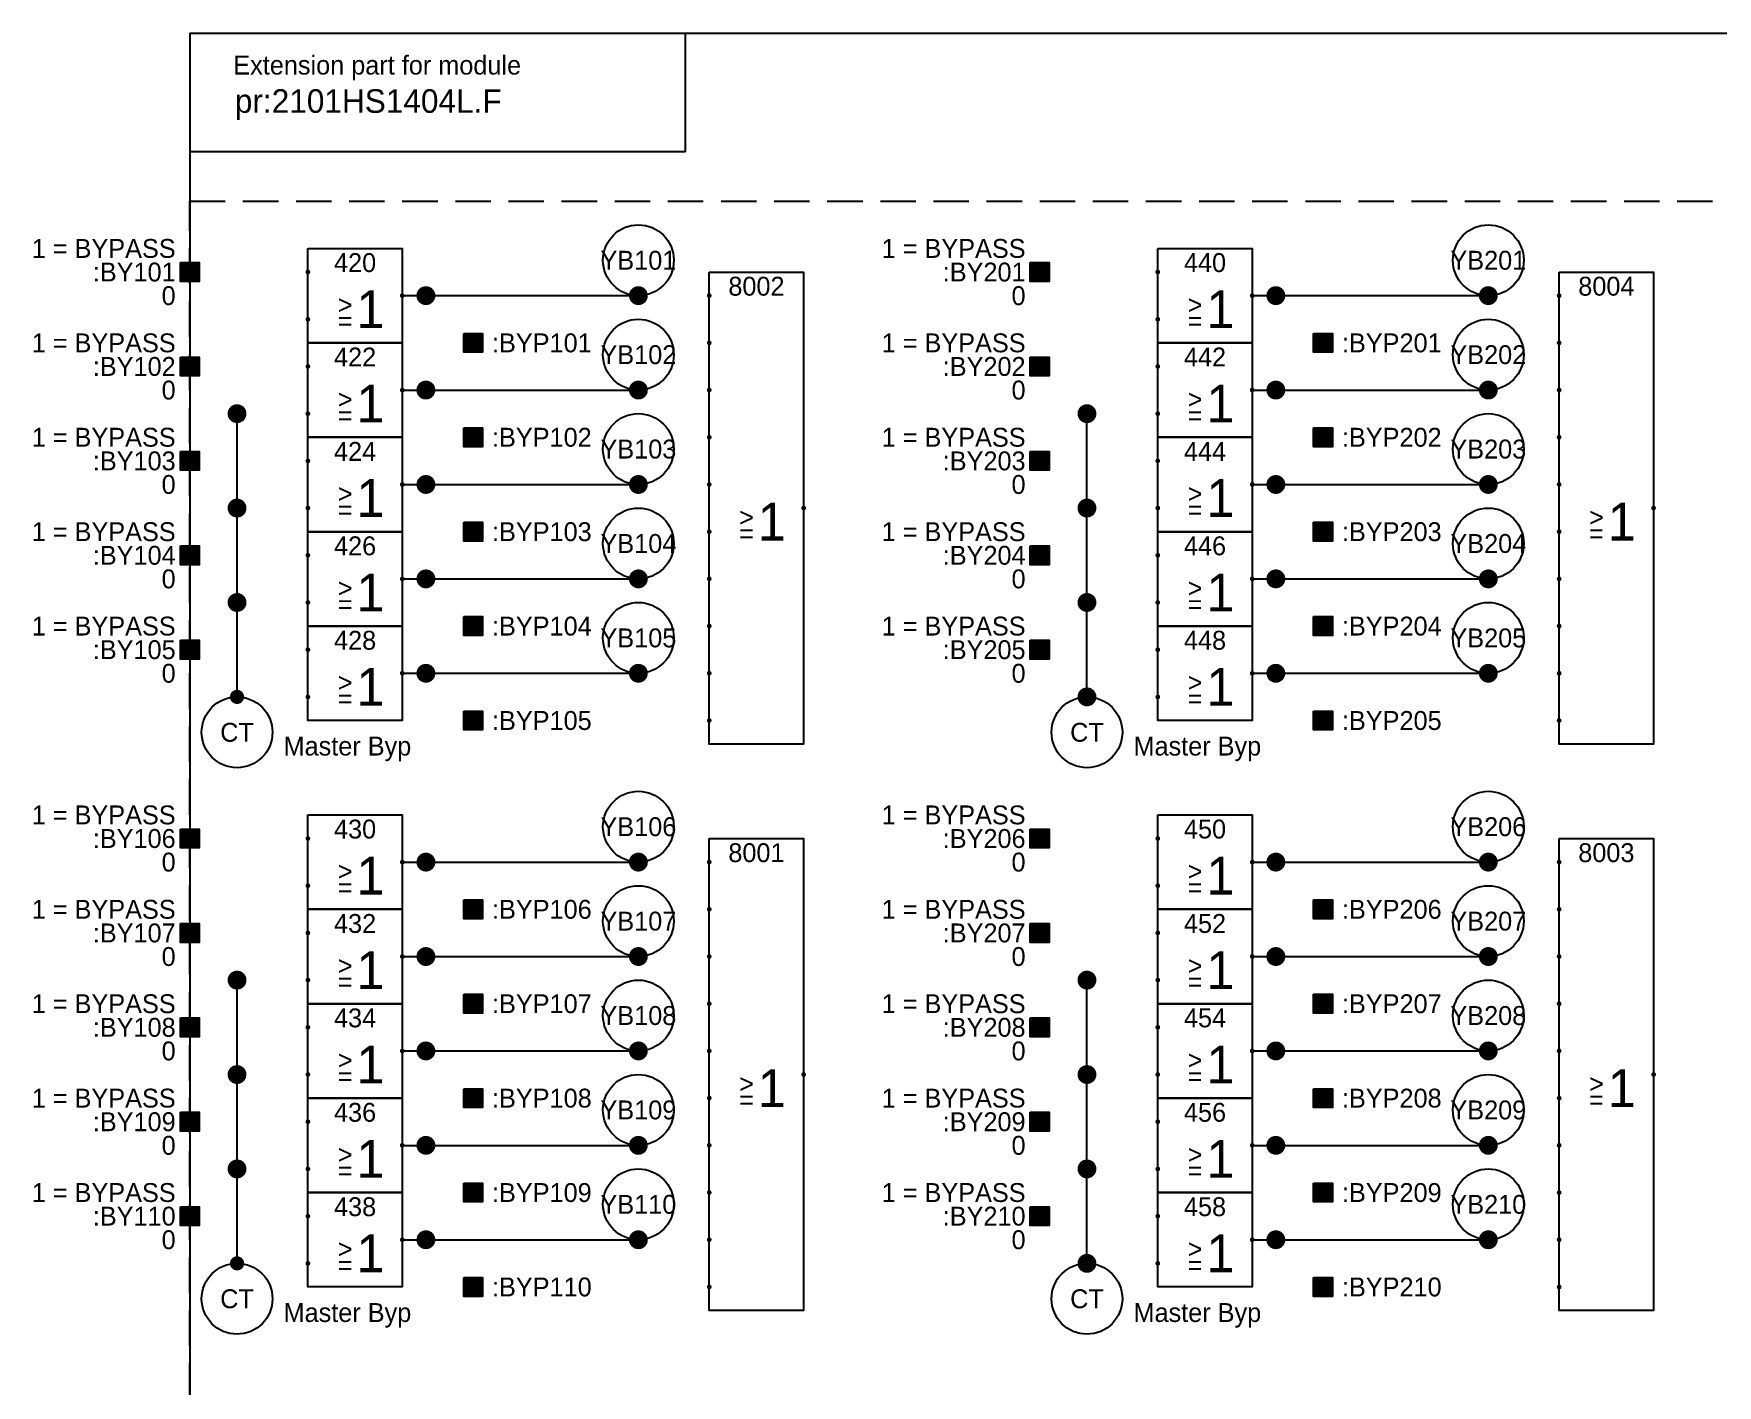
# Model space of a CAD drawing. Extents: x 0 to 2880, y 21 to 2078.
# Drawn here: x 1026.9 to 1383.5, y 1784.2 to 2070.5 of the extents above; entities that cross this region are included whole.
import ezdxf
from ezdxf.enums import TextEntityAlignment as Align

# ---------------------------------------------------------------- set-up
doc = ezdxf.new("R2010")
doc.units = 0
doc.header["$LTSCALE"] = 15
doc.header["$MEASUREMENT"] = 0
doc.linetypes.add('DASHED', pattern=[0.75, 0.5, -0.25])
doc.layers.get('0').update_dxf_attribs({"linetype": 'CONTINUOUS'})
doc.layers.add('6', color=7, linetype='CONTINUOUS')
doc.layers.add('6_COM', color=7, linetype='CONTINUOUS')
doc.styles.get("Standard").update_dxf_attribs({"font": 'MetsoMono.ttf'})
doc.styles.add('TXT', font='MetsoMono.ttf')

# ---------------------------------------------------------------- blocks, each defined once
blk = doc.blocks.new('-EADMINM')
for q in [(205, 630.5), (100, 605.5)]:
    blk.add_line((205, 605.5), q)
at = {"color": 7}
blk.add_lwpolyline([(100, 40), (860, 40), (860, 630.5), (100, 630.5)], close=True, dxfattribs=at)
blk.add_text('Extension part for module', height=4).set_placement((109.21, 621.84))
blk.add_attdef('$NAME', (109.54, 613.73), '', height=5)
blk = doc.blocks.new('-LOO2L')
blk.add_lwpolyline([(0, 5), (20, 5), (20, -15), (0, -15), (0, 5)])
at = {"color": 7, "const_width": 0.5}
for points in [[(-0.25, 0, 1), (0.25, 0, 1)], [(19.75, -5, 1), (20.25, -5, 1)], [(-0.25, -10, 1), (0.25, -10, 1)]]:
    blk.add_lwpolyline(points, format="xyb", close=True, dxfattribs=at)
at = {"color": 7}
for s, height, p in [('>', 4, (6.32, -8.93)), ('1', 8, (10.28, -11.87)), ('=', 4, (6.32, -12.36))]:
    blk.add_text(s, height=height, dxfattribs=at).set_placement(p)
for tag, p in [('NOTA', (-5.6, -3)), ('NOTO', (20, -8)), ('NOTB', (-5.6, -13))]:
    blk.add_attdef(tag, p, '', height=9)
blk.add_attdef('$ORDER', text='', height=4).set_placement((10, 0), align=Align.CENTER)
for tag, p, height, flags in [('A<BIN', (-1.91, -1.95), 4, 2), ('B<BIN', (-1.91, -11.77), 4, 2), ('$&F-ROW1', (6.29, -13.8), 1, 3)]:
    blk.add_attdef(tag, p, '', height=height, dxfattribs=dict(at, flags=flags))
at = {"color": 7, "flags": 2}
blk.add_attdef('O>BIN', text='', height=4, dxfattribs=at).set_placement((16.01, -6.95), align=Align.RIGHT)
at = {"flags": 3}
blk.add_attdef('$NAME', (0.75, -6.53), '', height=4, dxfattribs=at)
blk = doc.blocks.new('-OPBIN')
at = {"color": 7}
blk.add_lwpolyline([(-2, 2), (2, 2), (2, -2), (-2, -2)], close=True, dxfattribs=at)
blk.add_solid([(-1.95, 1.95), (1.95, 1.95), (-1.95, -1.95), (1.95, -1.95)], dxfattribs=at)
at = {"color": 7, "style": 'TXT'}
for tag, p, flags in [('$TYPE', (4, 8), 3), ('$CP', (0, -1.6), 2)]:
    blk.add_attdef(tag, p, '', height=4, dxfattribs=dict(at, flags=flags))
for tag, p in [('$COMMENT', (4, 3)), ('$NAME', (4, -2)), ('$VALUE', (4, -7))]:
    blk.add_attdef(tag, p, '', height=4, dxfattribs=at)
blk = doc.blocks.new('-LABELD')
at = {"const_width": 1.5}
blk.add_lwpolyline([(0, -0.75, 1), (0, 0.75, 1)], format="xyb", close=True, dxfattribs=at)
blk.add_circle((0, 7.5), 7.5)
at = {"color": 7}
for tag, p in [('$COMMENT1', (9.85, 8.16)), ('$COMMENT2', (9.85, 2.32))]:
    blk.add_attdef(tag, p, '', height=4, dxfattribs=at)
blk.add_attdef('$NAME', text='', height=4).set_placement((0, 7.5), align=Align.MIDDLE)
at = {"flags": 2}
blk.add_attdef('$CP', (0, 0), '', height=2.5, dxfattribs=at)
blk = doc.blocks.new('-LOO10L')
blk.add_lwpolyline([(0, 5), (20, 5), (20, -95), (0, -95), (0, 5)])
at = {"color": 7, "const_width": 0.5}
for points in [[(-0.25, 0, 1), (0.25, 0, 1)], [(-0.25, -10, 1), (0.25, -10, 1)], [(-0.25, -20, 1), (0.25, -20, 1)], [(-0.25, -30, 1), (0.25, -30, 1)], [(-0.25, -40, 1), (0.25, -40, 1)], [(19.75, -45, 1), (20.25, -45, 1)], [(-0.25, -50, 1), (0.25, -50, 1)], [(-0.25, -60, 1), (0.25, -60, 1)], [(-0.25, -70, 1), (0.25, -70, 1)], [(-0.25, -80, 1), (0.25, -80, 1)], [(-0.25, -90, 1), (0.25, -90, 1)]]:
    blk.add_lwpolyline(points, format="xyb", close=True, dxfattribs=at)
at = {"color": 7}
for s, height, p in [('>', 4, (6.32, -48.93)), ('1', 8, (10.28, -51.87)), ('=', 4, (6.32, -52.36))]:
    blk.add_text(s, height=height, dxfattribs=at).set_placement(p)
for tag, p in [('NOTA', (-5.6, -3)), ('NOTB', (-5.6, -13)), ('NOTC', (-5.6, -23)), ('NOTD', (-5.6, -33)), ('NOTE', (-5.6, -43)), ('NOTO', (20, -48)), ('NOTF', (-5.6, -53)), ('NOTG', (-5.6, -63)), ('NOTH', (-5.6, -73)), ('NOTI', (-5.6, -83)), ('NOTJ', (-5.6, -93))]:
    blk.add_attdef(tag, p, '', height=9)
blk.add_attdef('$ORDER', text='', height=4).set_placement((10, 0), align=Align.CENTER)
for tag, p, height, flags in [('A<BIN', (-1.91, -1.95), 4, 2), ('B<BIN', (-1.91, -11.95), 4, 2), ('C<BIN', (-1.91, -21.77), 4, 2), ('D<BIN', (-1.91, -31.77), 4, 2), ('E<BIN', (-1.91, -41.77), 4, 2), ('F<BIN', (-1.91, -51.95), 4, 2), ('G<BIN', (-1.91, -61.95), 4, 2), ('H<BIN', (-1.91, -71.77), 4, 2), ('I<BIN', (-1.91, -81.77), 4, 2), ('J<BIN', (-1.91, -91.77), 4, 2), ('$&F-ROW1', (6.29, -93.8), 1, 3)]:
    blk.add_attdef(tag, p, '', height=height, dxfattribs=dict(at, flags=flags))
at = {"flags": 3}
blk.add_attdef('$NAME', (0.75, -46.53), '', height=4, dxfattribs=at)
at = {"color": 7, "flags": 2}
blk.add_attdef('O>BIN', text='', height=4, dxfattribs=at).set_placement((16.01, -46.95), align=Align.RIGHT)
blk = doc.blocks.new('-IPBIN')
at = {"color": 7}
blk.add_lwpolyline([(-2, 2), (2, 2), (2, -2), (-2, -2)], close=True, dxfattribs=at)
blk.add_solid([(-1.95, 1.95), (1.95, 1.95), (-1.95, -1.95), (1.95, -1.95)], dxfattribs=at)
at = {"color": 7, "style": 'TXT'}
for tag, p, flags in [('$TYPE', (4, 8), 3), ('$CP', (0, -1.6), 2)]:
    blk.add_attdef(tag, p, '', height=4, dxfattribs=dict(at, flags=flags))
for tag, p in [('$COMMENT', (-3, 3)), ('$NAME', (-3, -2)), ('$VALUE', (-3, -7))]:
    blk.add_attdef(tag, text='', height=4, dxfattribs=at).set_placement(p, align=Align.RIGHT)
blk = doc.blocks.new('-LABELU')
at = {"const_width": 1.5}
blk.add_lwpolyline([(0, -0.75, 1), (0, 0.75, 1)], format="xyb", close=True, dxfattribs=at)
blk.add_circle((0, -7.5), 7.5)
at = {"flags": 2}
blk.add_attdef('$CP', (0, 0), '', height=2.5, dxfattribs=at)
at = {"color": 7}
for tag, p in [('$COMMENT1', (9.85, -6.58)), ('$COMMENT2', (9.85, -12.42))]:
    blk.add_attdef(tag, p, '', height=4, dxfattribs=at)
blk.add_attdef('$NAME', text='', height=4).set_placement((0, -7.5), align=Align.MIDDLE)

msp = doc.modelspace()

# ---------------------------------------------------------------- linework, layer by layer
at = {"layer": '6', "color": 7}
for points in [[(1060, 2020, 0, 0, 0), (1080, 2020, 0, 0, 0), (1080, 2020, 5, 0, 0), (1085, 2020, 0, 0, 0)], [(1240, 2020, 0, 0, 0), (1260, 2020, 0, 0, 0), (1260, 2020, 5, 0, 0), (1265, 2020, 0, 0, 0)], [(1110, 2015, 0, 0, 0), (1110, 2005, 0, 0, 0), (1115, 2005, 0, 0, 0), (1115, 2005, 5, 0, 0), (1120, 2005, 0, 0, 0)], [(1155, 2015, 0, 0, 0), (1165, 2015, 0, 0, 0), (1165, 2015, 5, 0, 0), (1170, 2015, 0, 0, 0)], [(1290, 2015, 0, 0, 0), (1290, 2005, 0, 0, 0), (1295, 2005, 0, 0, 0), (1295, 2005, 5, 0, 0), (1300, 2005, 0, 0, 0)], [(1335, 2015, 0, 0, 0), (1345, 2015, 0, 0, 0), (1345, 2015, 5, 0, 0), (1350, 2015, 0, 0, 0)], [(1070, 1990, 0, 0, 0), (1070, 2010, 0, 0, 0), (1080, 2010, 0, 0, 0), (1080, 2010, 5, 0, 0), (1085, 2010, 0, 0, 0)], [(1250, 1990, 0, 0, 0), (1250, 2010, 0, 0, 0), (1260, 2010, 0, 0, 0), (1260, 2010, 5, 0, 0), (1265, 2010, 0, 0, 0)], [(1060, 2000, 0, 0, 0), (1080, 2000, 0, 0, 0), (1080, 2000, 5, 0, 0), (1085, 2000, 0, 0, 0)], [(1240, 2000, 0, 0, 0), (1260, 2000, 0, 0, 0), (1260, 2000, 5, 0, 0), (1265, 2000, 0, 0, 0)], [(1110, 1995, 0, 0, 0), (1110, 1985, 0, 0, 0), (1115, 1985, 0, 0, 0), (1115, 1985, 5, 0, 0), (1120, 1985, 0, 0, 0)], [(1155, 1995, 0, 0, 0), (1165, 1995, 0, 0, 0), (1165, 1995, 5, 0, 0), (1170, 1995, 0, 0, 0)], [(1290, 1995, 0, 0, 0), (1290, 1985, 0, 0, 0), (1295, 1985, 0, 0, 0), (1295, 1985, 5, 0, 0), (1300, 1985, 0, 0, 0)], [(1335, 1995, 0, 0, 0), (1345, 1995, 0, 0, 0), (1345, 1995, 5, 0, 0), (1350, 1995, 0, 0, 0)], [(1070, 1990, 0, 0, 0), (1080, 1990, 0, 0, 0), (1080, 1990, 5, 0, 0), (1085, 1990, 0, 0, 0)], [(1250, 1990, 0, 0, 0), (1260, 1990, 0, 0, 0), (1260, 1990, 5, 0, 0), (1265, 1990, 0, 0, 0)], [(1060, 1980, 0, 0, 0), (1080, 1980, 0, 0, 0), (1080, 1980, 5, 0, 0), (1085, 1980, 0, 0, 0)], [(1240, 1980, 0, 0, 0), (1260, 1980, 0, 0, 0), (1260, 1980, 5, 0, 0), (1265, 1980, 0, 0, 0)], [(1110, 1975, 0, 0, 0), (1110, 1965, 0, 0, 0), (1115, 1965, 0, 0, 0), (1115, 1965, 5, 0, 0), (1120, 1965, 0, 0, 0)], [(1155, 1975, 0, 0, 0), (1165, 1975, 0, 0, 0), (1165, 1975, 5, 0, 0), (1170, 1975, 0, 0, 0)], [(1290, 1975, 0, 0, 0), (1290, 1965, 0, 0, 0), (1295, 1965, 0, 0, 0), (1295, 1965, 5, 0, 0), (1300, 1965, 0, 0, 0)], [(1335, 1975, 0, 0, 0), (1345, 1975, 0, 0, 0), (1345, 1975, 5, 0, 0), (1350, 1975, 0, 0, 0)], [(1070, 1970, 0, 0, 0), (1080, 1970, 0, 0, 0), (1080, 1970, 5, 0, 0), (1085, 1970, 0, 0, 0)], [(1190, 1970, 0, 0, 0), (1200, 1970, 0, 0, 0), (1200, 1790, 0, 0, 0), (1335, 1790, 0, 0, 0), (1335, 1805, 0, 0, 0), (1345, 1805, 0, 0, 0), (1345, 1805, 5, 0, 0), (1350, 1805, 0, 0, 0)], [(1250, 1970, 0, 0, 0), (1260, 1970, 0, 0, 0), (1260, 1970, 5, 0, 0), (1265, 1970, 0, 0, 0)], [(1370, 1970, 0, 0, 0), (1380, 1970, 0, 0, 0), (1380, 1790, 0, 0, 0), (1530, 1790, 0, 0, 0), (1530, 1805, 0, 0, 0), (1540, 1805, 0, 0, 0), (1540, 1805, 5, 0, 0), (1545, 1805, 0, 0, 0)], [(1060, 1960, 0, 0, 0), (1080, 1960, 0, 0, 0), (1080, 1960, 5, 0, 0), (1085, 1960, 0, 0, 0)], [(1240, 1960, 0, 0, 0), (1260, 1960, 0, 0, 0), (1260, 1960, 5, 0, 0), (1265, 1960, 0, 0, 0)], [(1110, 1955, 0, 0, 0), (1110, 1945, 0, 0, 0), (1115, 1945, 0, 0, 0), (1115, 1945, 5, 0, 0), (1120, 1945, 0, 0, 0)], [(1155, 1955, 0, 0, 0), (1165, 1955, 0, 0, 0), (1165, 1955, 5, 0, 0), (1170, 1955, 0, 0, 0)], [(1290, 1955, 0, 0, 0), (1290, 1945, 0, 0, 0), (1295, 1945, 0, 0, 0), (1295, 1945, 5, 0, 0), (1300, 1945, 0, 0, 0)], [(1335, 1955, 0, 0, 0), (1345, 1955, 0, 0, 0), (1345, 1955, 5, 0, 0), (1350, 1955, 0, 0, 0)], [(1070, 1950, 0, 0, 0), (1080, 1950, 0, 0, 0), (1080, 1950, 5, 0, 0), (1085, 1950, 0, 0, 0)], [(1250, 1950, 0, 0, 0), (1260, 1950, 0, 0, 0), (1260, 1950, 5, 0, 0), (1265, 1950, 0, 0, 0)], [(1060, 1940, 0, 0, 0), (1080, 1940, 0, 0, 0), (1080, 1940, 5, 0, 0), (1085, 1940, 0, 0, 0)], [(1240, 1940, 0, 0, 0), (1260, 1940, 0, 0, 0), (1260, 1940, 5, 0, 0), (1265, 1940, 0, 0, 0)], [(1110, 1935, 0, 0, 0), (1110, 1925, 0, 0, 0), (1115, 1925, 0, 0, 0), (1115, 1925, 5, 0, 0), (1120, 1925, 0, 0, 0)], [(1155, 1935, 0, 0, 0), (1165, 1935, 0, 0, 0), (1165, 1935, 5, 0, 0), (1170, 1935, 0, 0, 0)], [(1290, 1935, 0, 0, 0), (1290, 1925, 0, 0, 0), (1295, 1925, 0, 0, 0), (1295, 1925, 5, 0, 0), (1300, 1925, 0, 0, 0)], [(1335, 1935, 0, 0, 0), (1345, 1935, 0, 0, 0), (1345, 1935, 5, 0, 0), (1350, 1935, 0, 0, 0)], [(1070, 1930, 0, 0, 0), (1080, 1930, 0, 0, 0), (1080, 1930, 0, 0, 0), (1080, 1930, 5, 0, 0), (1085, 1930, 0, 0, 0)], [(1250, 1930, 0, 0, 0), (1260, 1930, 0, 0, 0), (1260, 1930, 0, 0, 0), (1260, 1930, 5, 0, 0), (1265, 1930, 0, 0, 0)], [(1190, 1850, 0, 0, 0), (1195, 1850, 0, 0, 0), (1195, 1910, 0, 0, 0), (1160, 1910, 0, 0, 0), (1160, 1925, 0, 0, 0), (1165, 1925, 0, 0, 0), (1165, 1925, 5, 0, 0), (1170, 1925, 0, 0, 0)], [(1370, 1850, 0, 0, 0), (1375, 1850, 0, 0, 0), (1375, 1910, 0, 0, 0), (1340, 1910, 0, 0, 0), (1340, 1925, 0, 0, 0), (1345, 1925, 0, 0, 0), (1345, 1925, 5, 0, 0), (1350, 1925, 0, 0, 0)], [(1060, 1900, 0, 0, 0), (1080, 1900, 0, 0, 0), (1080, 1900, 5, 0, 0), (1085, 1900, 0, 0, 0)], [(1240, 1900, 0, 0, 0), (1260, 1900, 0, 0, 0), (1260, 1900, 5, 0, 0), (1265, 1900, 0, 0, 0)], [(1110, 1895, 0, 0, 0), (1110, 1885, 0, 0, 0), (1115, 1885, 0, 0, 0), (1115, 1885, 5, 0, 0), (1120, 1885, 0, 0, 0)], [(1155, 1895, 0, 0, 0), (1165, 1895, 0, 0, 0), (1165, 1895, 5, 0, 0), (1170, 1895, 0, 0, 0)], [(1290, 1895, 0, 0, 0), (1290, 1885, 0, 0, 0), (1295, 1885, 0, 0, 0), (1295, 1885, 5, 0, 0), (1300, 1885, 0, 0, 0)], [(1335, 1895, 0, 0, 0), (1345, 1895, 0, 0, 0), (1345, 1895, 5, 0, 0), (1350, 1895, 0, 0, 0)], [(1070, 1870, 0, 0, 0), (1070, 1890, 0, 0, 0), (1080, 1890, 0, 0, 0), (1080, 1890, 5, 0, 0), (1085, 1890, 0, 0, 0)], [(1250, 1870, 0, 0, 0), (1250, 1890, 0, 0, 0), (1260, 1890, 0, 0, 0), (1260, 1890, 5, 0, 0), (1265, 1890, 0, 0, 0)], [(1060, 1880, 0, 0, 0), (1080, 1880, 0, 0, 0), (1080, 1880, 5, 0, 0), (1085, 1880, 0, 0, 0)], [(1240, 1880, 0, 0, 0), (1260, 1880, 0, 0, 0), (1260, 1880, 5, 0, 0), (1265, 1880, 0, 0, 0)], [(1110, 1875, 0, 0, 0), (1110, 1865, 0, 0, 0), (1115, 1865, 0, 0, 0), (1115, 1865, 5, 0, 0), (1120, 1865, 0, 0, 0)], [(1155, 1875, 0, 0, 0), (1165, 1875, 0, 0, 0), (1165, 1875, 5, 0, 0), (1170, 1875, 0, 0, 0)], [(1290, 1875, 0, 0, 0), (1290, 1865, 0, 0, 0), (1295, 1865, 0, 0, 0), (1295, 1865, 5, 0, 0), (1300, 1865, 0, 0, 0)], [(1335, 1875, 0, 0, 0), (1345, 1875, 0, 0, 0), (1345, 1875, 5, 0, 0), (1350, 1875, 0, 0, 0)], [(1070, 1870, 0, 0, 0), (1080, 1870, 0, 0, 0), (1080, 1870, 5, 0, 0), (1085, 1870, 0, 0, 0)], [(1250, 1870, 0, 0, 0), (1260, 1870, 0, 0, 0), (1260, 1870, 5, 0, 0), (1265, 1870, 0, 0, 0)], [(1060, 1860, 0, 0, 0), (1080, 1860, 0, 0, 0), (1080, 1860, 5, 0, 0), (1085, 1860, 0, 0, 0)], [(1240, 1860, 0, 0, 0), (1260, 1860, 0, 0, 0), (1260, 1860, 5, 0, 0), (1265, 1860, 0, 0, 0)], [(1110, 1855, 0, 0, 0), (1110, 1845, 0, 0, 0), (1115, 1845, 0, 0, 0), (1115, 1845, 5, 0, 0), (1120, 1845, 0, 0, 0)], [(1155, 1855, 0, 0, 0), (1165, 1855, 0, 0, 0), (1165, 1855, 5, 0, 0), (1170, 1855, 0, 0, 0)], [(1290, 1855, 0, 0, 0), (1290, 1845, 0, 0, 0), (1295, 1845, 0, 0, 0), (1295, 1845, 5, 0, 0), (1300, 1845, 0, 0, 0)], [(1335, 1855, 0, 0, 0), (1345, 1855, 0, 0, 0), (1345, 1855, 5, 0, 0), (1350, 1855, 0, 0, 0)], [(1070, 1850, 0, 0, 0), (1080, 1850, 0, 0, 0), (1080, 1850, 5, 0, 0), (1085, 1850, 0, 0, 0)], [(1250, 1850, 0, 0, 0), (1260, 1850, 0, 0, 0), (1260, 1850, 5, 0, 0), (1265, 1850, 0, 0, 0)], [(1060, 1840, 0, 0, 0), (1080, 1840, 0, 0, 0), (1080, 1840, 5, 0, 0), (1085, 1840, 0, 0, 0)], [(1240, 1840, 0, 0, 0), (1260, 1840, 0, 0, 0), (1260, 1840, 5, 0, 0), (1265, 1840, 0, 0, 0)], [(1110, 1835, 0, 0, 0), (1110, 1825, 0, 0, 0), (1115, 1825, 0, 0, 0), (1115, 1825, 5, 0, 0), (1120, 1825, 0, 0, 0)], [(1155, 1835, 0, 0, 0), (1165, 1835, 0, 0, 0), (1165, 1835, 5, 0, 0), (1170, 1835, 0, 0, 0)], [(1290, 1835, 0, 0, 0), (1290, 1825, 0, 0, 0), (1295, 1825, 0, 0, 0), (1295, 1825, 5, 0, 0), (1300, 1825, 0, 0, 0)], [(1335, 1835, 0, 0, 0), (1345, 1835, 0, 0, 0), (1345, 1835, 5, 0, 0), (1350, 1835, 0, 0, 0)], [(1070, 1830, 0, 0, 0), (1080, 1830, 0, 0, 0), (1080, 1830, 5, 0, 0), (1085, 1830, 0, 0, 0)], [(1250, 1830, 0, 0, 0), (1260, 1830, 0, 0, 0), (1260, 1830, 5, 0, 0), (1265, 1830, 0, 0, 0)], [(1060, 1820, 0, 0, 0), (1080, 1820, 0, 0, 0), (1080, 1820, 5, 0, 0), (1085, 1820, 0, 0, 0)], [(1240, 1820, 0, 0, 0), (1260, 1820, 0, 0, 0), (1260, 1820, 5, 0, 0), (1265, 1820, 0, 0, 0)], [(1110, 1815, 0, 0, 0), (1110, 1805, 0, 0, 0), (1115, 1805, 0, 0, 0), (1115, 1805, 5, 0, 0), (1120, 1805, 0, 0, 0)], [(1155, 1815, 0, 0, 0), (1165, 1815, 0, 0, 0), (1165, 1815, 5, 0, 0), (1170, 1815, 0, 0, 0)], [(1290, 1815, 0, 0, 0), (1290, 1805, 0, 0, 0), (1295, 1805, 0, 0, 0), (1295, 1805, 5, 0, 0), (1300, 1805, 0, 0, 0)], [(1335, 1815, 0, 0, 0), (1345, 1815, 0, 0, 0), (1345, 1815, 5, 0, 0), (1350, 1815, 0, 0, 0)], [(1070, 1810, 0, 0, 0), (1080, 1810, 0, 0, 0), (1080, 1810, 0, 0, 0), (1080, 1810, 5, 0, 0), (1085, 1810, 0, 0, 0)], [(1250, 1810, 0, 0, 0), (1260, 1810, 0, 0, 0), (1260, 1810, 0, 0, 0), (1260, 1810, 5, 0, 0), (1265, 1810, 0, 0, 0)]]:
    msp.add_lwpolyline(points, format="xyseb", dxfattribs=at)
for points in [[(1105, 2015), (1110, 2015)], [(1110, 2015), (1155, 2015)], [(1285, 2015), (1290, 2015)], [(1290, 2015), (1335, 2015)], [(1105, 1995), (1110, 1995)], [(1110, 1995), (1155, 1995)], [(1285, 1995), (1290, 1995)], [(1290, 1995), (1335, 1995)], [(1070, 1970), (1070, 1990)], [(1250, 1970), (1250, 1990)], [(1105, 1975), (1110, 1975)], [(1110, 1975), (1155, 1975)], [(1285, 1975), (1290, 1975)], [(1290, 1975), (1335, 1975)], [(1070, 1950), (1070, 1970)], [(1250, 1950), (1250, 1970)], [(1105, 1955), (1110, 1955)], [(1110, 1955), (1155, 1955)], [(1285, 1955), (1290, 1955)], [(1290, 1955), (1335, 1955)], [(1070, 1930), (1070, 1950)], [(1250, 1930), (1250, 1950)], [(1105, 1935), (1110, 1935)], [(1110, 1935), (1155, 1935)], [(1285, 1935), (1290, 1935)], [(1290, 1935), (1335, 1935)], [(1105, 1895), (1110, 1895)], [(1110, 1895), (1155, 1895)], [(1285, 1895), (1290, 1895)], [(1290, 1895), (1335, 1895)], [(1105, 1875), (1110, 1875)], [(1110, 1875), (1155, 1875)], [(1285, 1875), (1290, 1875)], [(1290, 1875), (1335, 1875)], [(1070, 1850), (1070, 1870)], [(1250, 1850), (1250, 1870)], [(1105, 1855), (1110, 1855)], [(1110, 1855), (1155, 1855)], [(1285, 1855), (1290, 1855)], [(1290, 1855), (1335, 1855)], [(1070, 1830), (1070, 1850)], [(1250, 1830), (1250, 1850)], [(1105, 1835), (1110, 1835)], [(1110, 1835), (1155, 1835)], [(1285, 1835), (1290, 1835)], [(1290, 1835), (1335, 1835)], [(1070, 1810), (1070, 1830)], [(1250, 1810), (1250, 1830)], [(1105, 1815), (1110, 1815)], [(1110, 1815), (1155, 1815)], [(1285, 1815), (1290, 1815)], [(1290, 1815), (1335, 1815)]]:
    msp.add_lwpolyline(points, dxfattribs=at)
at = {"layer": '6', "color": 7, "const_width": 2}
for points in [[(1109, 2015, 1), (1111, 2015, 1)], [(1154, 2015, 1), (1156, 2015, 1)], [(1289, 2015, 1), (1291, 2015, 1)], [(1334, 2015, 1), (1336, 2015, 1)], [(1109, 1995, 1), (1111, 1995, 1)], [(1154, 1995, 1), (1156, 1995, 1)], [(1289, 1995, 1), (1291, 1995, 1)], [(1334, 1995, 1), (1336, 1995, 1)], [(1069, 1990, 1), (1071, 1990, 1)], [(1249, 1990, 1), (1251, 1990, 1)], [(1109, 1975, 1), (1111, 1975, 1)], [(1154, 1975, 1), (1156, 1975, 1)], [(1289, 1975, 1), (1291, 1975, 1)], [(1334, 1975, 1), (1336, 1975, 1)], [(1069, 1970, 1), (1071, 1970, 1)], [(1249, 1970, 1), (1251, 1970, 1)], [(1109, 1955, 1), (1111, 1955, 1)], [(1154, 1955, 1), (1156, 1955, 1)], [(1289, 1955, 1), (1291, 1955, 1)], [(1334, 1955, 1), (1336, 1955, 1)], [(1069, 1950, 1), (1071, 1950, 1)], [(1249, 1950, 1), (1251, 1950, 1)], [(1109, 1935, 1), (1111, 1935, 1)], [(1154, 1935, 1), (1156, 1935, 1)], [(1289, 1935, 1), (1291, 1935, 1)], [(1334, 1935, 1), (1336, 1935, 1)], [(1249, 1930, 1), (1251, 1930, 1)], [(1109, 1895, 1), (1111, 1895, 1)], [(1154, 1895, 1), (1156, 1895, 1)], [(1289, 1895, 1), (1291, 1895, 1)], [(1334, 1895, 1), (1336, 1895, 1)], [(1109, 1875, 1), (1111, 1875, 1)], [(1154, 1875, 1), (1156, 1875, 1)], [(1289, 1875, 1), (1291, 1875, 1)], [(1334, 1875, 1), (1336, 1875, 1)], [(1069, 1870, 1), (1071, 1870, 1)], [(1249, 1870, 1), (1251, 1870, 1)], [(1109, 1855, 1), (1111, 1855, 1)], [(1154, 1855, 1), (1156, 1855, 1)], [(1289, 1855, 1), (1291, 1855, 1)], [(1334, 1855, 1), (1336, 1855, 1)], [(1069, 1850, 1), (1071, 1850, 1)], [(1249, 1850, 1), (1251, 1850, 1)], [(1109, 1835, 1), (1111, 1835, 1)], [(1154, 1835, 1), (1156, 1835, 1)], [(1289, 1835, 1), (1291, 1835, 1)], [(1334, 1835, 1), (1336, 1835, 1)], [(1069, 1830, 1), (1071, 1830, 1)], [(1249, 1830, 1), (1251, 1830, 1)], [(1109, 1815, 1), (1111, 1815, 1)], [(1154, 1815, 1), (1156, 1815, 1)], [(1289, 1815, 1), (1291, 1815, 1)], [(1334, 1815, 1), (1336, 1815, 1)], [(1249, 1810, 1), (1251, 1810, 1)]]:
    msp.add_lwpolyline(points, format="xyb", close=True, dxfattribs=at)
at = {"layer": '6_COM', "color": 6, "linetype": 'DASHED'}
msp.add_lwpolyline([(1060, 1770), (1060, 2035), (1820, 2035), (1820, 1770)], close=True, dxfattribs=at)

# ---------------------------------------------------------------- block references
at = {"layer": '6'}
ref = msp.add_blockref('-EADMINM', (960, 1440), dxfattribs=at)
ref.add_attrib('$NAME', 'pr:2101HS1404L.F', (1069.54, 2053.73), dxfattribs={"height": 5})
at = {"layer": '6', "color": 7}
ref = msp.add_blockref('-LABELD', (1155, 2015), dxfattribs=at)
ref.add_attrib('$NAME', 'YB101', dxfattribs={"height": 4}).set_placement((1155, 2022.5), align=Align.MIDDLE)
ref = msp.add_blockref('-LABELD', (1335, 2015), dxfattribs=at)
ref.add_attrib('$NAME', 'YB201', dxfattribs={"height": 4}).set_placement((1335, 2022.5), align=Align.MIDDLE)
ref = msp.add_blockref('-IPBIN', (1060, 2020), dxfattribs=at)
ref.add_attrib('$NAME', ':BY101', dxfattribs={"color": 7, "height": 4, "style": 'TXT'}).set_placement((1057, 2018), align=Align.RIGHT)
ref.add_attrib('$COMMENT', '1 = BYPASS', dxfattribs={"color": 7, "height": 4, "style": 'TXT'}).set_placement((1057, 2023), align=Align.RIGHT)
ref.add_attrib('$VALUE', '0', dxfattribs={"color": 7, "height": 4, "style": 'TXT'}).set_placement((1057, 2013), align=Align.RIGHT)
ref = msp.add_blockref('-IPBIN', (1240, 2020), dxfattribs=at)
ref.add_attrib('$NAME', ':BY201', dxfattribs={"color": 7, "height": 4, "style": 'TXT'}).set_placement((1237, 2018), align=Align.RIGHT)
ref.add_attrib('$COMMENT', '1 = BYPASS', dxfattribs={"color": 7, "height": 4, "style": 'TXT'}).set_placement((1237, 2023), align=Align.RIGHT)
ref.add_attrib('$VALUE', '0', dxfattribs={"color": 7, "height": 4, "style": 'TXT'}).set_placement((1237, 2013), align=Align.RIGHT)
ref = msp.add_blockref('-LOO2L', (1085, 2020), dxfattribs=at)
ref.add_attrib('$ORDER', '420', dxfattribs={"height": 4}).set_placement((1095, 2020), align=Align.CENTER)
ref = msp.add_blockref('-LOO2L', (1265, 2020), dxfattribs=at)
ref.add_attrib('$ORDER', '440', dxfattribs={"height": 4}).set_placement((1275, 2020), align=Align.CENTER)
ref = msp.add_blockref('-LOO10L', (1170, 2015), dxfattribs=at)
ref.add_attrib('$ORDER', '8002', dxfattribs={"height": 4}).set_placement((1180, 2015), align=Align.CENTER)
ref = msp.add_blockref('-LOO10L', (1350, 2015), dxfattribs=at)
ref.add_attrib('$ORDER', '8004', dxfattribs={"height": 4}).set_placement((1360, 2015), align=Align.CENTER)
ref = msp.add_blockref('-LABELD', (1155, 1995), dxfattribs=at)
ref.add_attrib('$NAME', 'YB102', dxfattribs={"height": 4}).set_placement((1155, 2002.5), align=Align.MIDDLE)
ref = msp.add_blockref('-LABELD', (1335, 1995), dxfattribs=at)
ref.add_attrib('$NAME', 'YB202', dxfattribs={"height": 4}).set_placement((1335, 2002.5), align=Align.MIDDLE)
ref = msp.add_blockref('-IPBIN', (1060, 2000), dxfattribs=at)
ref.add_attrib('$NAME', ':BY102', dxfattribs={"color": 7, "height": 4, "style": 'TXT'}).set_placement((1057, 1998), align=Align.RIGHT)
ref.add_attrib('$COMMENT', '1 = BYPASS', dxfattribs={"color": 7, "height": 4, "style": 'TXT'}).set_placement((1057, 2003), align=Align.RIGHT)
ref.add_attrib('$VALUE', '0', dxfattribs={"color": 7, "height": 4, "style": 'TXT'}).set_placement((1057, 1993), align=Align.RIGHT)
ref = msp.add_blockref('-LOO2L', (1085, 2000), dxfattribs=at)
ref.add_attrib('$ORDER', '422', dxfattribs={"height": 4}).set_placement((1095, 2000), align=Align.CENTER)
ref = msp.add_blockref('-OPBIN', (1120, 2005), dxfattribs=at)
ref.add_attrib('$NAME', ':BYP101', (1124, 2003), dxfattribs={"color": 7, "height": 4, "style": 'TXT'})
ref = msp.add_blockref('-IPBIN', (1240, 2000), dxfattribs=at)
ref.add_attrib('$NAME', ':BY202', dxfattribs={"color": 7, "height": 4, "style": 'TXT'}).set_placement((1237, 1998), align=Align.RIGHT)
ref.add_attrib('$COMMENT', '1 = BYPASS', dxfattribs={"color": 7, "height": 4, "style": 'TXT'}).set_placement((1237, 2003), align=Align.RIGHT)
ref.add_attrib('$VALUE', '0', dxfattribs={"color": 7, "height": 4, "style": 'TXT'}).set_placement((1237, 1993), align=Align.RIGHT)
ref = msp.add_blockref('-LOO2L', (1265, 2000), dxfattribs=at)
ref.add_attrib('$ORDER', '442', dxfattribs={"height": 4}).set_placement((1275, 2000), align=Align.CENTER)
ref = msp.add_blockref('-OPBIN', (1300, 2005), dxfattribs=at)
ref.add_attrib('$NAME', ':BYP201', (1304, 2003), dxfattribs={"color": 7, "height": 4, "style": 'TXT'})
ref = msp.add_blockref('-LABELD', (1155, 1975), dxfattribs=at)
ref.add_attrib('$NAME', 'YB103', dxfattribs={"height": 4}).set_placement((1155, 1982.5), align=Align.MIDDLE)
ref = msp.add_blockref('-LABELD', (1335, 1975), dxfattribs=at)
ref.add_attrib('$NAME', 'YB203', dxfattribs={"height": 4}).set_placement((1335, 1982.5), align=Align.MIDDLE)
ref = msp.add_blockref('-IPBIN', (1060, 1980), dxfattribs=at)
ref.add_attrib('$NAME', ':BY103', dxfattribs={"color": 7, "height": 4, "style": 'TXT'}).set_placement((1057, 1978), align=Align.RIGHT)
ref.add_attrib('$COMMENT', '1 = BYPASS', dxfattribs={"color": 7, "height": 4, "style": 'TXT'}).set_placement((1057, 1983), align=Align.RIGHT)
ref.add_attrib('$VALUE', '0', dxfattribs={"color": 7, "height": 4, "style": 'TXT'}).set_placement((1057, 1973), align=Align.RIGHT)
ref = msp.add_blockref('-OPBIN', (1120, 1985), dxfattribs=at)
ref.add_attrib('$NAME', ':BYP102', (1124, 1983), dxfattribs={"color": 7, "height": 4, "style": 'TXT'})
ref = msp.add_blockref('-IPBIN', (1240, 1980), dxfattribs=at)
ref.add_attrib('$NAME', ':BY203', dxfattribs={"color": 7, "height": 4, "style": 'TXT'}).set_placement((1237, 1978), align=Align.RIGHT)
ref.add_attrib('$COMMENT', '1 = BYPASS', dxfattribs={"color": 7, "height": 4, "style": 'TXT'}).set_placement((1237, 1983), align=Align.RIGHT)
ref.add_attrib('$VALUE', '0', dxfattribs={"color": 7, "height": 4, "style": 'TXT'}).set_placement((1237, 1973), align=Align.RIGHT)
ref = msp.add_blockref('-OPBIN', (1300, 1985), dxfattribs=at)
ref.add_attrib('$NAME', ':BYP202', (1304, 1983), dxfattribs={"color": 7, "height": 4, "style": 'TXT'})
ref = msp.add_blockref('-LOO2L', (1085, 1980), dxfattribs=at)
ref.add_attrib('$ORDER', '424', dxfattribs={"height": 4}).set_placement((1095, 1980), align=Align.CENTER)
ref = msp.add_blockref('-LOO2L', (1265, 1980), dxfattribs=at)
ref.add_attrib('$ORDER', '444', dxfattribs={"height": 4}).set_placement((1275, 1980), align=Align.CENTER)
ref = msp.add_blockref('-LABELD', (1155, 1955), dxfattribs=at)
ref.add_attrib('$NAME', 'YB104', dxfattribs={"height": 4}).set_placement((1155, 1962.5), align=Align.MIDDLE)
ref = msp.add_blockref('-LABELD', (1335, 1955), dxfattribs=at)
ref.add_attrib('$NAME', 'YB204', dxfattribs={"height": 4}).set_placement((1335, 1962.5), align=Align.MIDDLE)
ref = msp.add_blockref('-IPBIN', (1060, 1960), dxfattribs=at)
ref.add_attrib('$NAME', ':BY104', dxfattribs={"color": 7, "height": 4, "style": 'TXT'}).set_placement((1057, 1958), align=Align.RIGHT)
ref.add_attrib('$COMMENT', '1 = BYPASS', dxfattribs={"color": 7, "height": 4, "style": 'TXT'}).set_placement((1057, 1963), align=Align.RIGHT)
ref.add_attrib('$VALUE', '0', dxfattribs={"color": 7, "height": 4, "style": 'TXT'}).set_placement((1057, 1953), align=Align.RIGHT)
ref = msp.add_blockref('-LOO2L', (1085, 1960), dxfattribs=at)
ref.add_attrib('$ORDER', '426', dxfattribs={"height": 4}).set_placement((1095, 1960), align=Align.CENTER)
ref = msp.add_blockref('-OPBIN', (1120, 1965), dxfattribs=at)
ref.add_attrib('$NAME', ':BYP103', (1124, 1963), dxfattribs={"color": 7, "height": 4, "style": 'TXT'})
ref = msp.add_blockref('-IPBIN', (1240, 1960), dxfattribs=at)
ref.add_attrib('$NAME', ':BY204', dxfattribs={"color": 7, "height": 4, "style": 'TXT'}).set_placement((1237, 1958), align=Align.RIGHT)
ref.add_attrib('$COMMENT', '1 = BYPASS', dxfattribs={"color": 7, "height": 4, "style": 'TXT'}).set_placement((1237, 1963), align=Align.RIGHT)
ref.add_attrib('$VALUE', '0', dxfattribs={"color": 7, "height": 4, "style": 'TXT'}).set_placement((1237, 1953), align=Align.RIGHT)
ref = msp.add_blockref('-LOO2L', (1265, 1960), dxfattribs=at)
ref.add_attrib('$ORDER', '446', dxfattribs={"height": 4}).set_placement((1275, 1960), align=Align.CENTER)
ref = msp.add_blockref('-OPBIN', (1300, 1965), dxfattribs=at)
ref.add_attrib('$NAME', ':BYP203', (1304, 1963), dxfattribs={"color": 7, "height": 4, "style": 'TXT'})
ref = msp.add_blockref('-IPBIN', (1060, 1940), dxfattribs=at)
ref.add_attrib('$NAME', ':BY105', dxfattribs={"color": 7, "height": 4, "style": 'TXT'}).set_placement((1057, 1938), align=Align.RIGHT)
ref.add_attrib('$COMMENT', '1 = BYPASS', dxfattribs={"color": 7, "height": 4, "style": 'TXT'}).set_placement((1057, 1943), align=Align.RIGHT)
ref.add_attrib('$VALUE', '0', dxfattribs={"color": 7, "height": 4, "style": 'TXT'}).set_placement((1057, 1933), align=Align.RIGHT)
ref = msp.add_blockref('-OPBIN', (1120, 1945), dxfattribs=at)
ref.add_attrib('$NAME', ':BYP104', (1124, 1943), dxfattribs={"color": 7, "height": 4, "style": 'TXT'})
ref = msp.add_blockref('-LABELD', (1155, 1935), dxfattribs=at)
ref.add_attrib('$NAME', 'YB105', dxfattribs={"height": 4}).set_placement((1155, 1942.5), align=Align.MIDDLE)
ref = msp.add_blockref('-IPBIN', (1240, 1940), dxfattribs=at)
ref.add_attrib('$NAME', ':BY205', dxfattribs={"color": 7, "height": 4, "style": 'TXT'}).set_placement((1237, 1938), align=Align.RIGHT)
ref.add_attrib('$COMMENT', '1 = BYPASS', dxfattribs={"color": 7, "height": 4, "style": 'TXT'}).set_placement((1237, 1943), align=Align.RIGHT)
ref.add_attrib('$VALUE', '0', dxfattribs={"color": 7, "height": 4, "style": 'TXT'}).set_placement((1237, 1933), align=Align.RIGHT)
ref = msp.add_blockref('-OPBIN', (1300, 1945), dxfattribs=at)
ref.add_attrib('$NAME', ':BYP204', (1304, 1943), dxfattribs={"color": 7, "height": 4, "style": 'TXT'})
ref = msp.add_blockref('-LABELD', (1335, 1935), dxfattribs=at)
ref.add_attrib('$NAME', 'YB205', dxfattribs={"height": 4}).set_placement((1335, 1942.5), align=Align.MIDDLE)
ref = msp.add_blockref('-LOO2L', (1085, 1940), dxfattribs=at)
ref.add_attrib('$ORDER', '428', dxfattribs={"height": 4}).set_placement((1095, 1940), align=Align.CENTER)
ref = msp.add_blockref('-LOO2L', (1265, 1940), dxfattribs=at)
ref.add_attrib('$ORDER', '448', dxfattribs={"height": 4}).set_placement((1275, 1940), align=Align.CENTER)
ref = msp.add_blockref('-LABELU', (1070, 1930), dxfattribs=at)
ref.add_attrib('$NAME', 'CT', dxfattribs={"height": 4}).set_placement((1070, 1922.5), align=Align.MIDDLE)
ref.add_attrib('$COMMENT2', 'Master Byp', (1079.85, 1917.58), dxfattribs={"color": 7, "height": 4})
ref = msp.add_blockref('-LABELU', (1250, 1930), dxfattribs=at)
ref.add_attrib('$NAME', 'CT', dxfattribs={"height": 4}).set_placement((1250, 1922.5), align=Align.MIDDLE)
ref.add_attrib('$COMMENT2', 'Master Byp', (1259.85, 1917.58), dxfattribs={"color": 7, "height": 4})
ref = msp.add_blockref('-OPBIN', (1120, 1925), dxfattribs=at)
ref.add_attrib('$NAME', ':BYP105', (1124, 1923), dxfattribs={"color": 7, "height": 4, "style": 'TXT'})
ref = msp.add_blockref('-OPBIN', (1300, 1925), dxfattribs=at)
ref.add_attrib('$NAME', ':BYP205', (1304, 1923), dxfattribs={"color": 7, "height": 4, "style": 'TXT'})
ref = msp.add_blockref('-LABELD', (1155, 1895), dxfattribs=at)
ref.add_attrib('$NAME', 'YB106', dxfattribs={"height": 4}).set_placement((1155, 1902.5), align=Align.MIDDLE)
ref = msp.add_blockref('-LABELD', (1335, 1895), dxfattribs=at)
ref.add_attrib('$NAME', 'YB206', dxfattribs={"height": 4}).set_placement((1335, 1902.5), align=Align.MIDDLE)
ref = msp.add_blockref('-IPBIN', (1060, 1900), dxfattribs=at)
ref.add_attrib('$NAME', ':BY106', dxfattribs={"color": 7, "height": 4, "style": 'TXT'}).set_placement((1057, 1898), align=Align.RIGHT)
ref.add_attrib('$COMMENT', '1 = BYPASS', dxfattribs={"color": 7, "height": 4, "style": 'TXT'}).set_placement((1057, 1903), align=Align.RIGHT)
ref.add_attrib('$VALUE', '0', dxfattribs={"color": 7, "height": 4, "style": 'TXT'}).set_placement((1057, 1893), align=Align.RIGHT)
ref = msp.add_blockref('-LOO2L', (1085, 1900), dxfattribs=at)
ref.add_attrib('$ORDER', '430', dxfattribs={"height": 4}).set_placement((1095, 1900), align=Align.CENTER)
ref = msp.add_blockref('-IPBIN', (1240, 1900), dxfattribs=at)
ref.add_attrib('$NAME', ':BY206', dxfattribs={"color": 7, "height": 4, "style": 'TXT'}).set_placement((1237, 1898), align=Align.RIGHT)
ref.add_attrib('$COMMENT', '1 = BYPASS', dxfattribs={"color": 7, "height": 4, "style": 'TXT'}).set_placement((1237, 1903), align=Align.RIGHT)
ref.add_attrib('$VALUE', '0', dxfattribs={"color": 7, "height": 4, "style": 'TXT'}).set_placement((1237, 1893), align=Align.RIGHT)
ref = msp.add_blockref('-LOO2L', (1265, 1900), dxfattribs=at)
ref.add_attrib('$ORDER', '450', dxfattribs={"height": 4}).set_placement((1275, 1900), align=Align.CENTER)
ref = msp.add_blockref('-LOO10L', (1170, 1895), dxfattribs=at)
ref.add_attrib('$ORDER', '8001', dxfattribs={"height": 4}).set_placement((1180, 1895), align=Align.CENTER)
ref = msp.add_blockref('-LOO10L', (1350, 1895), dxfattribs=at)
ref.add_attrib('$ORDER', '8003', dxfattribs={"height": 4}).set_placement((1360, 1895), align=Align.CENTER)
ref = msp.add_blockref('-LABELD', (1155, 1875), dxfattribs=at)
ref.add_attrib('$NAME', 'YB107', dxfattribs={"height": 4}).set_placement((1155, 1882.5), align=Align.MIDDLE)
ref = msp.add_blockref('-LABELD', (1335, 1875), dxfattribs=at)
ref.add_attrib('$NAME', 'YB207', dxfattribs={"height": 4}).set_placement((1335, 1882.5), align=Align.MIDDLE)
ref = msp.add_blockref('-IPBIN', (1060, 1880), dxfattribs=at)
ref.add_attrib('$NAME', ':BY107', dxfattribs={"color": 7, "height": 4, "style": 'TXT'}).set_placement((1057, 1878), align=Align.RIGHT)
ref.add_attrib('$COMMENT', '1 = BYPASS', dxfattribs={"color": 7, "height": 4, "style": 'TXT'}).set_placement((1057, 1883), align=Align.RIGHT)
ref.add_attrib('$VALUE', '0', dxfattribs={"color": 7, "height": 4, "style": 'TXT'}).set_placement((1057, 1873), align=Align.RIGHT)
ref = msp.add_blockref('-OPBIN', (1120, 1885), dxfattribs=at)
ref.add_attrib('$NAME', ':BYP106', (1124, 1883), dxfattribs={"color": 7, "height": 4, "style": 'TXT'})
ref = msp.add_blockref('-IPBIN', (1240, 1880), dxfattribs=at)
ref.add_attrib('$NAME', ':BY207', dxfattribs={"color": 7, "height": 4, "style": 'TXT'}).set_placement((1237, 1878), align=Align.RIGHT)
ref.add_attrib('$COMMENT', '1 = BYPASS', dxfattribs={"color": 7, "height": 4, "style": 'TXT'}).set_placement((1237, 1883), align=Align.RIGHT)
ref.add_attrib('$VALUE', '0', dxfattribs={"color": 7, "height": 4, "style": 'TXT'}).set_placement((1237, 1873), align=Align.RIGHT)
ref = msp.add_blockref('-OPBIN', (1300, 1885), dxfattribs=at)
ref.add_attrib('$NAME', ':BYP206', (1304, 1883), dxfattribs={"color": 7, "height": 4, "style": 'TXT'})
ref = msp.add_blockref('-LOO2L', (1085, 1880), dxfattribs=at)
ref.add_attrib('$ORDER', '432', dxfattribs={"height": 4}).set_placement((1095, 1880), align=Align.CENTER)
ref = msp.add_blockref('-LOO2L', (1265, 1880), dxfattribs=at)
ref.add_attrib('$ORDER', '452', dxfattribs={"height": 4}).set_placement((1275, 1880), align=Align.CENTER)
ref = msp.add_blockref('-LABELD', (1155, 1855), dxfattribs=at)
ref.add_attrib('$NAME', 'YB108', dxfattribs={"height": 4}).set_placement((1155, 1862.5), align=Align.MIDDLE)
ref = msp.add_blockref('-LABELD', (1335, 1855), dxfattribs=at)
ref.add_attrib('$NAME', 'YB208', dxfattribs={"height": 4}).set_placement((1335, 1862.5), align=Align.MIDDLE)
ref = msp.add_blockref('-IPBIN', (1060, 1860), dxfattribs=at)
ref.add_attrib('$NAME', ':BY108', dxfattribs={"color": 7, "height": 4, "style": 'TXT'}).set_placement((1057, 1858), align=Align.RIGHT)
ref.add_attrib('$COMMENT', '1 = BYPASS', dxfattribs={"color": 7, "height": 4, "style": 'TXT'}).set_placement((1057, 1863), align=Align.RIGHT)
ref.add_attrib('$VALUE', '0', dxfattribs={"color": 7, "height": 4, "style": 'TXT'}).set_placement((1057, 1853), align=Align.RIGHT)
ref = msp.add_blockref('-LOO2L', (1085, 1860), dxfattribs=at)
ref.add_attrib('$ORDER', '434', dxfattribs={"height": 4}).set_placement((1095, 1860), align=Align.CENTER)
ref = msp.add_blockref('-OPBIN', (1120, 1865), dxfattribs=at)
ref.add_attrib('$NAME', ':BYP107', (1124, 1863), dxfattribs={"color": 7, "height": 4, "style": 'TXT'})
ref = msp.add_blockref('-IPBIN', (1240, 1860), dxfattribs=at)
ref.add_attrib('$NAME', ':BY208', dxfattribs={"color": 7, "height": 4, "style": 'TXT'}).set_placement((1237, 1858), align=Align.RIGHT)
ref.add_attrib('$COMMENT', '1 = BYPASS', dxfattribs={"color": 7, "height": 4, "style": 'TXT'}).set_placement((1237, 1863), align=Align.RIGHT)
ref.add_attrib('$VALUE', '0', dxfattribs={"color": 7, "height": 4, "style": 'TXT'}).set_placement((1237, 1853), align=Align.RIGHT)
ref = msp.add_blockref('-LOO2L', (1265, 1860), dxfattribs=at)
ref.add_attrib('$ORDER', '454', dxfattribs={"height": 4}).set_placement((1275, 1860), align=Align.CENTER)
ref = msp.add_blockref('-OPBIN', (1300, 1865), dxfattribs=at)
ref.add_attrib('$NAME', ':BYP207', (1304, 1863), dxfattribs={"color": 7, "height": 4, "style": 'TXT'})
ref = msp.add_blockref('-IPBIN', (1060, 1840), dxfattribs=at)
ref.add_attrib('$NAME', ':BY109', dxfattribs={"color": 7, "height": 4, "style": 'TXT'}).set_placement((1057, 1838), align=Align.RIGHT)
ref.add_attrib('$COMMENT', '1 = BYPASS', dxfattribs={"color": 7, "height": 4, "style": 'TXT'}).set_placement((1057, 1843), align=Align.RIGHT)
ref.add_attrib('$VALUE', '0', dxfattribs={"color": 7, "height": 4, "style": 'TXT'}).set_placement((1057, 1833), align=Align.RIGHT)
ref = msp.add_blockref('-OPBIN', (1120, 1845), dxfattribs=at)
ref.add_attrib('$NAME', ':BYP108', (1124, 1843), dxfattribs={"color": 7, "height": 4, "style": 'TXT'})
ref = msp.add_blockref('-LABELD', (1155, 1835), dxfattribs=at)
ref.add_attrib('$NAME', 'YB109', dxfattribs={"height": 4}).set_placement((1155, 1842.5), align=Align.MIDDLE)
ref = msp.add_blockref('-IPBIN', (1240, 1840), dxfattribs=at)
ref.add_attrib('$NAME', ':BY209', dxfattribs={"color": 7, "height": 4, "style": 'TXT'}).set_placement((1237, 1838), align=Align.RIGHT)
ref.add_attrib('$COMMENT', '1 = BYPASS', dxfattribs={"color": 7, "height": 4, "style": 'TXT'}).set_placement((1237, 1843), align=Align.RIGHT)
ref.add_attrib('$VALUE', '0', dxfattribs={"color": 7, "height": 4, "style": 'TXT'}).set_placement((1237, 1833), align=Align.RIGHT)
ref = msp.add_blockref('-OPBIN', (1300, 1845), dxfattribs=at)
ref.add_attrib('$NAME', ':BYP208', (1304, 1843), dxfattribs={"color": 7, "height": 4, "style": 'TXT'})
ref = msp.add_blockref('-LABELD', (1335, 1835), dxfattribs=at)
ref.add_attrib('$NAME', 'YB209', dxfattribs={"height": 4}).set_placement((1335, 1842.5), align=Align.MIDDLE)
ref = msp.add_blockref('-LOO2L', (1085, 1840), dxfattribs=at)
ref.add_attrib('$ORDER', '436', dxfattribs={"height": 4}).set_placement((1095, 1840), align=Align.CENTER)
ref = msp.add_blockref('-LOO2L', (1265, 1840), dxfattribs=at)
ref.add_attrib('$ORDER', '456', dxfattribs={"height": 4}).set_placement((1275, 1840), align=Align.CENTER)
ref = msp.add_blockref('-LABELD', (1155, 1815), dxfattribs=at)
ref.add_attrib('$NAME', 'YB110', dxfattribs={"height": 4}).set_placement((1155, 1822.5), align=Align.MIDDLE)
ref = msp.add_blockref('-LABELD', (1335, 1815), dxfattribs=at)
ref.add_attrib('$NAME', 'YB210', dxfattribs={"height": 4}).set_placement((1335, 1822.5), align=Align.MIDDLE)
ref = msp.add_blockref('-IPBIN', (1060, 1820), dxfattribs=at)
ref.add_attrib('$NAME', ':BY110', dxfattribs={"color": 7, "height": 4, "style": 'TXT'}).set_placement((1057, 1818), align=Align.RIGHT)
ref.add_attrib('$COMMENT', '1 = BYPASS', dxfattribs={"color": 7, "height": 4, "style": 'TXT'}).set_placement((1057, 1823), align=Align.RIGHT)
ref.add_attrib('$VALUE', '0', dxfattribs={"color": 7, "height": 4, "style": 'TXT'}).set_placement((1057, 1813), align=Align.RIGHT)
ref = msp.add_blockref('-OPBIN', (1120, 1825), dxfattribs=at)
ref.add_attrib('$NAME', ':BYP109', (1124, 1823), dxfattribs={"color": 7, "height": 4, "style": 'TXT'})
ref = msp.add_blockref('-IPBIN', (1240, 1820), dxfattribs=at)
ref.add_attrib('$NAME', ':BY210', dxfattribs={"color": 7, "height": 4, "style": 'TXT'}).set_placement((1237, 1818), align=Align.RIGHT)
ref.add_attrib('$COMMENT', '1 = BYPASS', dxfattribs={"color": 7, "height": 4, "style": 'TXT'}).set_placement((1237, 1823), align=Align.RIGHT)
ref.add_attrib('$VALUE', '0', dxfattribs={"color": 7, "height": 4, "style": 'TXT'}).set_placement((1237, 1813), align=Align.RIGHT)
ref = msp.add_blockref('-OPBIN', (1300, 1825), dxfattribs=at)
ref.add_attrib('$NAME', ':BYP209', (1304, 1823), dxfattribs={"color": 7, "height": 4, "style": 'TXT'})
ref = msp.add_blockref('-LOO2L', (1085, 1820), dxfattribs=at)
ref.add_attrib('$ORDER', '438', dxfattribs={"height": 4}).set_placement((1095, 1820), align=Align.CENTER)
ref = msp.add_blockref('-LOO2L', (1265, 1820), dxfattribs=at)
ref.add_attrib('$ORDER', '458', dxfattribs={"height": 4}).set_placement((1275, 1820), align=Align.CENTER)
ref = msp.add_blockref('-LABELU', (1070, 1810), dxfattribs=at)
ref.add_attrib('$NAME', 'CT', dxfattribs={"height": 4}).set_placement((1070, 1802.5), align=Align.MIDDLE)
ref.add_attrib('$COMMENT2', 'Master Byp', (1079.85, 1797.58), dxfattribs={"color": 7, "height": 4})
ref = msp.add_blockref('-LABELU', (1250, 1810), dxfattribs=at)
ref.add_attrib('$NAME', 'CT', dxfattribs={"height": 4}).set_placement((1250, 1802.5), align=Align.MIDDLE)
ref.add_attrib('$COMMENT2', 'Master Byp', (1259.85, 1797.58), dxfattribs={"color": 7, "height": 4})
ref = msp.add_blockref('-OPBIN', (1120, 1805), dxfattribs=at)
ref.add_attrib('$NAME', ':BYP110', (1124, 1803), dxfattribs={"color": 7, "height": 4, "style": 'TXT'})
ref = msp.add_blockref('-OPBIN', (1300, 1805), dxfattribs=at)
ref.add_attrib('$NAME', ':BYP210', (1304, 1803), dxfattribs={"color": 7, "height": 4, "style": 'TXT'})

doc.saveas('drawing.dxf')
